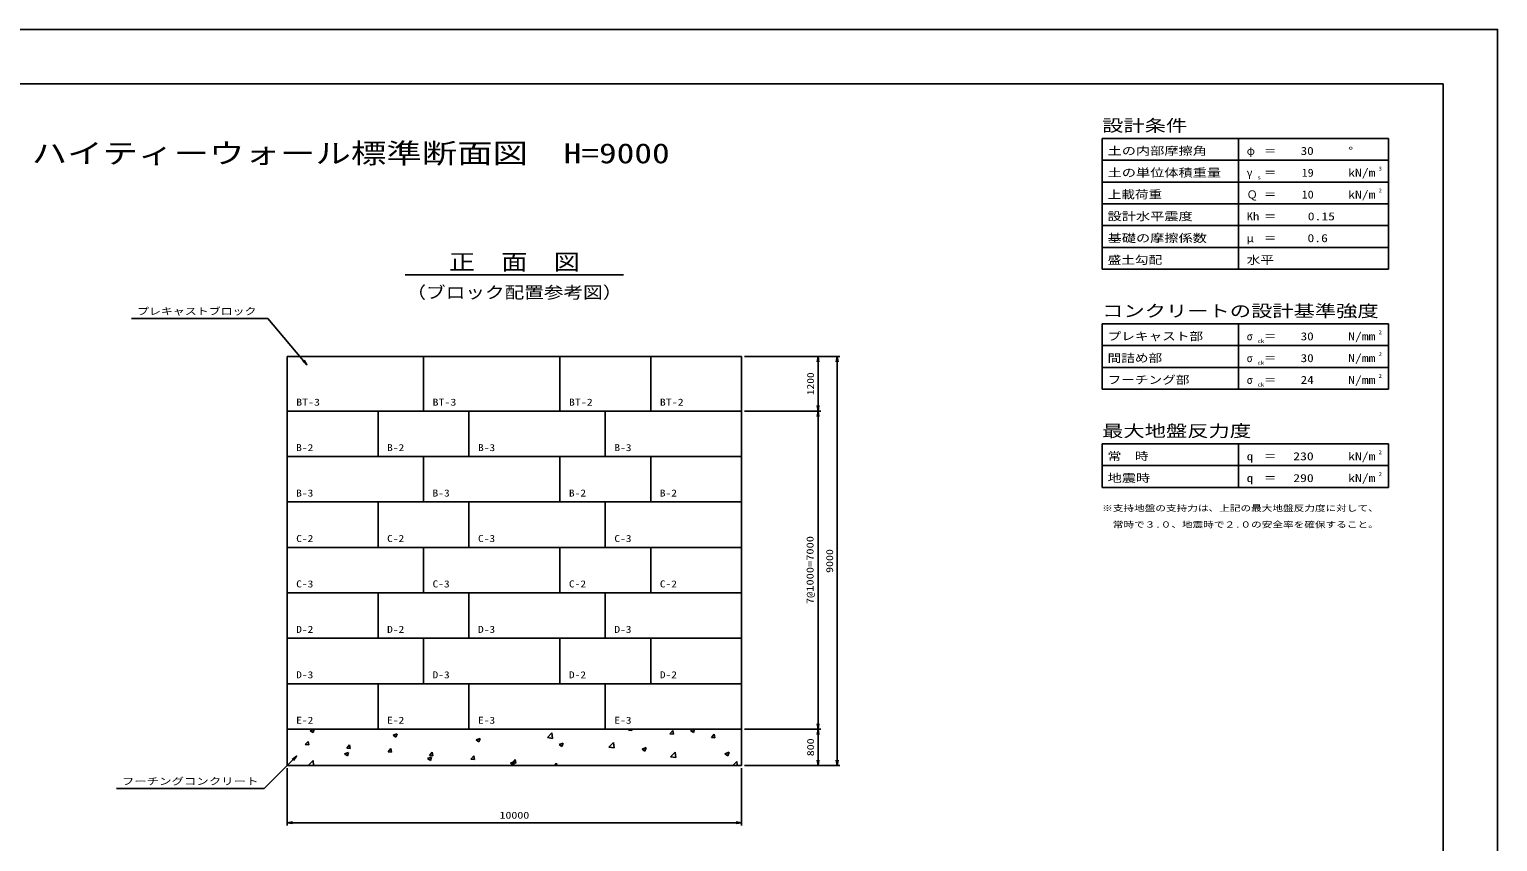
# Model space of a CAD drawing. Units: millimetres at full size. Extents: x 0 to 50460, y 0 to 35640.
# Drawn here: x 18161 to 50460, y 17764 to 35640 of the extents above; entities that cross this region are included whole.
import ezdxf
from ezdxf.enums import TextEntityAlignment as Align

# ---------------------------------------------------------------- set-up
doc = ezdxf.new("R2010")
doc.units = ezdxf.units.MM
doc.layers.add('0_2', color=7, linetype='Continuous')
for name, color, linetype, lineweight in [('D-STR-DIM', 7, 'Continuous', 25), ('D-STR-STRn', 1, 'Continuous', 25), ('D-STR-TXT', 7, 'Continuous', 25), ('D-TTL', 2, 'Continuous', 25), ('D-TTL-FRAM', 2, 'Continuous', 25), ('D-TTL-LINE', 7, 'Continuous', 25), ('D-TTL-TXT', 7, 'Continuous', 25)]:
    doc.layers.add(name, color=color, linetype=linetype, lineweight=lineweight)
doc.styles.add('ＭＳ ゴシック', font='')
doc.styles.get('ＭＳ ゴシック').set_extended_font_data('MS Gothic')

# ---------------------------------------------------------------- blocks, each defined once
blk = doc.blocks.new('open_arrow')
at = {"color": 0, "linetype": 'Continuous', "lineweight": -2}
blk.add_lwpolyline([(7.5, 1.25), (0, 0), (7.5, -1.25)], dxfattribs=at)

msp = doc.modelspace()

# ---------------------------------------------------------------- linework, layer by layer
at = {"layer": 'D-STR-DIM'}
for p, q in [((33890, 28440), (35570, 28440)), ((33890, 28440), (35990, 28440)), ((35510, 28440), (35510, 27240)), ((35930, 28440), (35930, 19440)), ((33890, 27240), (35570, 27240)), ((33890, 27240), (35570, 27240)), ((35510, 27240), (35510, 20240)), ((33890, 20240), (35570, 20240)), ((33890, 20240), (35570, 20240)), ((35510, 20240), (35510, 19440)), ((23830, 19380), (23830, 18120)), ((33830, 19380), (33830, 18120)), ((33890, 19440), (35570, 19440)), ((33890, 19440), (35990, 19440)), ((23830, 18180), (33830, 18180))]:
    msp.add_line(p, q, dxfattribs=at)
at = {"layer": 'D-STR-STRn'}
for p, q in [((23830, 28440), (33830, 28440)), ((23830, 19440), (23830, 28440)), ((26830, 27240), (26830, 28440)), ((29830, 27240), (29830, 28440)), ((31830, 27240), (31830, 28440)), ((31830, 27240), (31830, 28440)), ((33830, 28440), (33830, 19440)), ((33830, 27240), (23830, 27240)), ((25830, 26240), (25830, 27240)), ((27830, 26240), (27830, 27240)), ((30830, 26240), (30830, 27240)), ((33830, 26240), (23830, 26240)), ((26830, 25240), (26830, 26240)), ((29830, 25240), (29830, 26240)), ((31830, 25240), (31830, 26240)), ((33830, 25240), (23830, 25240)), ((25830, 24240), (25830, 25240)), ((27830, 24240), (27830, 25240)), ((30830, 24240), (30830, 25240)), ((33830, 24240), (23830, 24240)), ((26830, 23240), (26830, 24240)), ((29830, 23240), (29830, 24240)), ((31830, 23240), (31830, 24240)), ((33830, 23240), (23830, 23240)), ((25830, 22240), (25830, 23240)), ((27830, 22240), (27830, 23240)), ((30830, 22240), (30830, 23240)), ((33830, 22240), (23830, 22240)), ((26830, 21240), (26830, 22240)), ((29830, 21240), (29830, 22240)), ((31830, 21240), (31830, 22240)), ((33830, 21240), (23830, 21240)), ((25830, 20240), (25830, 21240)), ((27830, 20240), (27830, 21240)), ((30830, 20240), (30830, 21240)), ((33830, 20240), (23830, 20240)), ((33830, 19440), (23830, 19440))]:
    msp.add_line(p, q, dxfattribs=at)
at = {"layer": 'D-STR-STRn', "color": 2}
for p, q in [((24337.325, 20205.082), (24426.248, 20239.217)), ((24337.343, 20205.046), (24400.516, 20162.435)), ((24400.531, 20162.442), (24426.281, 20239.187)), ((26162.482, 20103.369), (26251.405, 20137.504)), ((26162.497, 20103.334), (26225.67, 20060.723)), ((26225.684, 20060.731), (26251.435, 20137.476)), ((27987.638, 20001.656), (28076.562, 20035.791)), ((28050.838, 19959.019), (28076.589, 20035.764)), ((29555.661, 20052.559), (29654.579, 20155.653)), ((29555.695, 20052.475), (29668.644, 20034.957)), ((29668.618, 20035.003), (29654.587, 20155.615)), ((31341.092, 20215.722), (31417.002, 20209.081)), ((31341.128, 20215.735), (31361.489, 20240)), ((31417.11, 20208.909), (31411.375, 20240)), ((32252.012, 20136.027), (32327.922, 20129.386)), ((32252.052, 20136.04), (32313.277, 20209.006)), ((32328.029, 20129.208), (32313.345, 20208.815)), ((32705.034, 20207.845), (32788.802, 20240)), ((32705.041, 20207.811), (32768.214, 20165.2)), ((32768.229, 20165.211), (32793.323, 20240)), ((33162.933, 20056.332), (33238.843, 20049.691)), ((33162.975, 20056.345), (33224.2, 20129.31)), ((33238.948, 20049.506), (33224.264, 20129.113)), ((24229.942, 19898.001), (24305.852, 19891.36)), ((24229.959, 19898.015), (24291.184, 19970.98)), ((24305.963, 19891.236), (24291.279, 19970.843)), ((25095.399, 19693.755), (25184.323, 19727.889)), ((25140.863, 19818.306), (25216.773, 19811.664)), ((25140.882, 19818.319), (25202.107, 19891.285)), ((25158.602, 19651.116), (25184.353, 19727.861)), ((25216.882, 19811.534), (25202.198, 19891.141)), ((26051.783, 19738.61), (26127.693, 19731.969)), ((26051.805, 19738.624), (26113.031, 19811.589)), ((26127.801, 19731.833), (26113.117, 19811.44)), ((26962.729, 19658.928), (27023.954, 19731.894)), ((27038.72, 19652.131), (27024.036, 19731.738)), ((27987.651, 20001.621), (28050.824, 19959.011)), ((29812.795, 19899.943), (29901.719, 19934.078)), ((29812.805, 19899.909), (29875.978, 19857.299)), ((29875.992, 19857.308), (29901.743, 19934.053)), ((30911.056, 19842.347), (31009.974, 19945.441)), ((30911.09, 19842.261), (31024.04, 19824.743)), ((31024.014, 19824.792), (31009.983, 19945.404)), ((31637.952, 19798.23), (31726.876, 19832.365)), ((31637.959, 19798.197), (31701.132, 19755.587)), ((31701.146, 19755.597), (31726.897, 19832.342)), ((32266.451, 19632.136), (32365.369, 19735.23)), ((32379.409, 19614.581), (32365.378, 19735.192)), ((33463.109, 19696.517), (33552.032, 19730.652)), ((33526.3, 19653.886), (33552.051, 19730.631)), ((24302.454, 19446.063), (24401.373, 19549.157)), ((24302.486, 19445.991), (24341.114, 19440)), ((24414.074, 19440), (24401.38, 19549.121)), ((25095.415, 19693.72), (25158.588, 19651.109)), ((26920.556, 19592.042), (27009.479, 19626.176)), ((26920.569, 19592.008), (26983.742, 19549.397)), ((26962.704, 19658.915), (27038.614, 19652.274)), ((26983.756, 19549.405), (27009.507, 19626.15)), ((27873.624, 19579.22), (27949.534, 19572.579)), ((27873.652, 19579.233), (27934.877, 19652.199)), ((27949.64, 19572.43), (27934.956, 19652.037)), ((28745.713, 19490.329), (28834.636, 19524.463)), ((28745.723, 19490.295), (28808.896, 19447.685)), ((28784.544, 19499.525), (28860.455, 19492.883)), ((28784.575, 19499.537), (28845.801, 19572.503)), ((28808.91, 19447.694), (28834.661, 19524.439)), ((28860.559, 19492.728), (28845.875, 19572.336)), ((29712.413, 19440), (29756.724, 19492.808)), ((29766.503, 19440), (29756.794, 19492.634)), ((32266.486, 19632.047), (32379.435, 19614.529)), ((33463.113, 19696.485), (33526.286, 19653.874)), ((33639.19, 19440), (33720.765, 19525.018)), ((33730.66, 19440), (33720.773, 19524.981))]:
    msp.add_line(p, q, dxfattribs=at)
at = {"layer": 'D-STR-TXT'}
for p, q in [((23410, 29280), (20410, 29280)), ((24267.363, 28258.412), (23410, 29280)), ((24038.642, 19645.314), (23326, 18936)), ((23326, 18936), (20076, 18936))]:
    msp.add_line(p, q, dxfattribs=at)
at = {"layer": 'D-TTL'}
for points in [[(0, 0), (50460, 0), (50460, 35640), (0, 35640)], [(1200, 1200), (49260, 1200), (49260, 34440), (1200, 34440)]]:
    msp.add_lwpolyline(points, close=True, dxfattribs=at)
at = {"layer": 'D-TTL-FRAM'}
for p, q in [((48060, 33240), (41760, 33240)), ((41760, 33240), (41760, 30360)), ((48060, 33240), (48060, 30360)), ((48060, 30360), (41760, 30360)), ((48060, 29160), (41760, 29160)), ((41760, 29160), (41760, 27720)), ((48060, 29160), (48060, 27720)), ((48060, 27720), (41760, 27720)), ((48060, 26520), (41760, 26520)), ((41760, 26520), (41760, 25560)), ((48060, 26520), (48060, 25560)), ((48060, 25560), (41760, 25560))]:
    msp.add_line(p, q, dxfattribs=at)
at = {"layer": 'D-TTL-LINE'}
for p, q in [((44760, 33240), (44760, 30360)), ((48060, 32760), (41760, 32760)), ((48060, 32280), (41760, 32280)), ((48060, 31800), (41760, 31800)), ((48060, 31320), (41760, 31320)), ((48060, 30840), (41760, 30840)), ((44760, 29160), (44760, 27720)), ((48060, 28680), (41760, 28680)), ((48060, 28200), (41760, 28200)), ((44760, 26520), (44760, 25560)), ((48060, 26040), (41760, 26040))]:
    msp.add_line(p, q, dxfattribs=at)
at = {"layer": 'D-TTL-TXT'}
msp.add_line((26430, 30240), (31230, 30240), dxfattribs=at)

# ---------------------------------------------------------------- block references
at = {"layer": 'D-STR-DIM', "xscale": 16, "yscale": 16}
for p, rotation in [((35510, 28440), 270), ((35930, 28440), 270), ((35510, 27240), 90), ((35510, 27240), 270), ((35510, 20240), 90), ((35510, 20240), 270), ((35510, 19440), 90), ((35930, 19440), 90), ((33830, 18180), 180)]:
    msp.add_blockref('open_arrow', p, dxfattribs=dict(at, rotation=rotation))
msp.add_blockref('open_arrow', (23830, 18180), dxfattribs=at)
at = {"layer": 'D-STR-TXT', "xscale": 16, "yscale": 16}
for p, rotation in [((24267.363, 28258.412), 130), ((24038.642, 19645.314), 224.9)]:
    msp.add_blockref('open_arrow', p, dxfattribs=dict(at, rotation=rotation))

# ---------------------------------------------------------------- texts
at = {"layer": '0_2', "style": 'ＭＳ ゴシック', "width": 1.3}
for s, p in [('※支持地盤の支持力は、上記の最大地盤反力度に対して、', (41760, 24996)), ('\u3000常時で３.０、地震時で２.０の安全率を確保すること。', (41760, 24636))]:
    msp.add_text(s, height=132, dxfattribs=at).set_placement(p, align=Align.BOTTOM_LEFT)
at = {"layer": 'D-STR-DIM', "style": 'ＭＳ ゴシック'}
for s, width, p in [('1200', 1.2, (35345, 27840)), ('7@1000=7000', 1.3, (35333.807, 23740)), ('9000', 1.25, (35765, 23940)), ('800', 1.25, (35345, 19840))]:
    msp.add_text(s, height=154, rotation=90, dxfattribs=dict(at, width=width)).set_placement(p, align=Align.MIDDLE_CENTER)
at = {"layer": 'D-STR-DIM', "style": 'ＭＳ ゴシック', "width": 1.25}
msp.add_text('10000', height=154, dxfattribs=at).set_placement((28830, 18345), align=Align.MIDDLE_CENTER)
at = {"layer": 'D-STR-TXT', "style": 'ＭＳ ゴシック'}
for s, width, p in [('プレキャストブロック', 1.25, (20530, 29312)), ('BT-3', 1.25, (24030, 27312)), ('BT-3', 1.25, (27030, 27312)), ('BT-2', 1.25, (30030, 27312)), ('BT-2', 1.25, (32030, 27312)), ('B-2', 1.2, (24030, 26312)), ('B-2', 1.2, (26030, 26312)), ('B-3', 1.2, (28030, 26312)), ('B-3', 1.2, (31030, 26312)), ('B-3', 1.2, (24030, 25312)), ('B-3', 1.2, (27030, 25312)), ('B-2', 1.2, (30030, 25312)), ('B-2', 1.2, (32030, 25312)), ('C-2', 1.2, (24030, 24312)), ('C-2', 1.2, (26030, 24312)), ('C-3', 1.2, (28030, 24312)), ('C-3', 1.2, (31030, 24312)), ('C-3', 1.2, (24030, 23312)), ('C-3', 1.2, (27030, 23312)), ('C-2', 1.2, (30030, 23312)), ('C-2', 1.2, (32030, 23312)), ('D-2', 1.2, (24030, 22312)), ('D-2', 1.2, (26030, 22312)), ('D-3', 1.2, (28030, 22312)), ('D-3', 1.2, (31030, 22312)), ('D-3', 1.2, (24030, 21312)), ('D-3', 1.2, (27030, 21312)), ('D-2', 1.2, (30030, 21312)), ('D-2', 1.2, (32030, 21312)), ('E-2', 1.2, (24030, 20312)), ('E-2', 1.2, (26030, 20312)), ('E-3', 1.2, (28030, 20312)), ('E-3', 1.2, (31030, 20312)), ('フーチングコンクリート', 1.3, (20196, 18968))]:
    msp.add_text(s, height=154, dxfattribs=dict(at, width=width)).set_placement(p, align=Align.BOTTOM_LEFT)
at = {"layer": 'D-TTL-TXT', "style": 'ＭＳ ゴシック'}
for s, height, width, p in [('設計条件', 263.9, 1.3, (41760, 33312)), ('土の内部摩擦角', 176, 1.3, (41880, 32824)), ('＝', 176, 1.1, (45324, 32824)), ('°', 176, 1.25, (47172, 32824)), ('土の単位体積重量', 176, 1.3, (41880, 32344)), ('γ', 176, 0.95, (44940, 32344)), ('s', 87.98, 1.15, (45180, 32312)), ('＝', 176, 1.1, (45324, 32344)), ('kN/m', 176, 1.25, (47172, 32344)), ('3', 87.98, 1.15, (47844, 32504)), ('上載荷重', 176, 1.25, (41880, 31864)), ('＝', 176, 1.1, (45324, 31864)), ('kN/m', 176, 1.25, (47172, 31864)), ('2', 87.98, 1.15, (47844, 32024)), ('設計水平震度', 176, 1.3, (41880, 31384)), ('Kh', 176, 1.15, (44940, 31384)), ('＝', 176, 1.1, (45324, 31384)), ('基礎の摩擦係数', 176, 1.3, (41880, 30904)), ('μ', 176, 1.05, (44940, 30904)), ('＝', 176, 1.1, (45324, 30904)), ('盛土勾配', 176, 1.25, (41880, 30424)), ('水平', 176, 1.25, (44940, 30424)), ('コンクリートの設計基準強度', 263.9, 1.3, (41760, 29232)), ('プレキャスト部', 176, 1.25, (41880, 28744)), ('σ', 176, 0.9, (44940, 28744)), ('ck', 87.98, 1.2, (45180, 28712)), ('＝', 176, 1.1, (45324, 28744)), ('N/mm', 176, 1.25, (47172, 28744)), ('2', 87.98, 1.15, (47844, 28904)), ('間詰め部', 176, 1.25, (41880, 28264)), ('σ', 176, 0.9, (44940, 28264)), ('＝', 176, 1.1, (45324, 28264)), ('N/mm', 176, 1.25, (47172, 28264)), ('2', 87.98, 1.15, (47844, 28424)), ('ck', 87.98, 1.2, (45180, 28232)), ('フーチング部', 176, 1.25, (41880, 27784)), ('σ', 176, 0.9, (44940, 27784)), ('ck', 87.98, 1.2, (45180, 27752)), ('＝', 176, 1.1, (45324, 27784)), ('N/mm', 176, 1.25, (47172, 27784)), ('2', 87.98, 1.15, (47844, 27944)), ('最大地盤反力度', 263.9, 1.3, (41760, 26592)), ('常\u3000時', 176, 1.25, (41880, 26104)), ('q', 176, 1.2, (44940, 26104)), ('＝', 176, 1.1, (45324, 26104)), ('kN/m', 176, 1.25, (47172, 26104)), ('2', 87.98, 1.15, (47844, 26264)), ('地震時', 176, 1.3, (41880, 25624)), ('kN/m', 176, 1.25, (47172, 25624)), ('2', 87.98, 1.15, (47844, 25784)), ('q', 176, 1.2, (44940, 25624)), ('＝', 176, 1.1, (45324, 25624))]:
    msp.add_text(s, height=height, dxfattribs=dict(at, width=width)).set_placement(p, align=Align.BOTTOM_LEFT)
for s, height, width, p in [('ハイティーウォール標準断面図\u3000H=9000', 439.9, 1.3, (25230, 32560)), ('正\u3000面\u3000図', 351.9, 1.2, (28830, 30240)), ('（ブロック配置参考図）', 263.9, 1.2, (28830, 29640))]:
    msp.add_text(s, height=height, dxfattribs=dict(at, width=width)).set_placement(p, align=Align.BOTTOM_CENTER)
for s, p in [('φ', (44940, 32824)), ('Ｑ', (44940, 31864))]:
    msp.add_text(s, height=176, dxfattribs=at).set_placement(p, align=Align.BOTTOM_LEFT)
for s, width, p in [('30', 1.2, (46413.685, 32824)), ('19', 1.1, (46413.685, 32344)), ('10', 1.1, (46413.685, 31864)), ('0.15', 1.25, (46881.685, 31384)), ('0.6', 1.25, (46725.685, 30904)), ('30', 1.2, (46413.685, 28744)), ('30', 1.2, (46413.685, 28264)), ('24', 1.2, (46413.685, 27784)), ('230', 1.25, (46413.685, 26104)), ('290', 1.25, (46413.685, 25624))]:
    msp.add_text(s, height=176, dxfattribs=dict(at, width=width)).set_placement(p, align=Align.BOTTOM_RIGHT)

doc.saveas('drawing.dxf')
